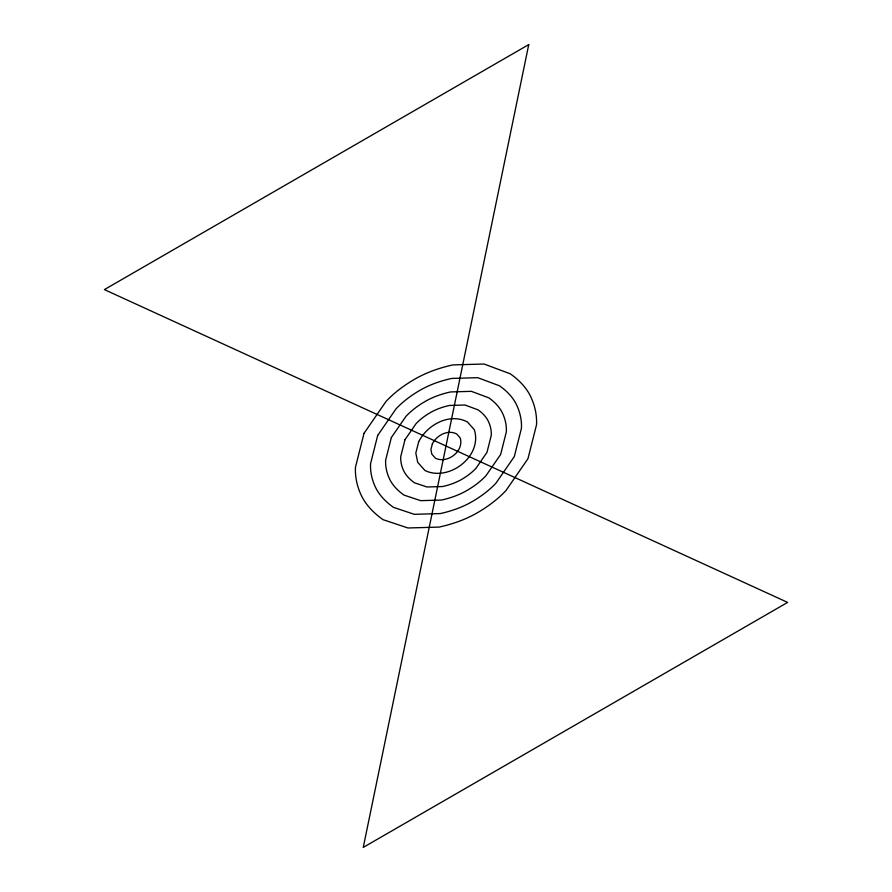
<?xml version="1.0" encoding="UTF-8"?>
<svg xmlns="http://www.w3.org/2000/svg" width="892" height="892" viewBox="0 0 892 892"><rect width="100%" height="100%" fill="white"/><g stroke="black" fill="none" stroke-linecap="round" stroke-linejoin="round"><path stroke-width="1.34" d="M528.744 44.6L363.256 847.4L787.614 602.401L104.386 289.599L528.744 44.6M364.025 433.322L355.462 467.274A167.986 96.983 0 0 0 361.126 495.004A113.886 65.752 0 0 0 383.058 519.668L407.956 527.975L439.065 527.094A107.263 61.927 0 0 0 477.064 512.933A167.986 96.983 0 0 0 505.976 490.555L527.975 458.678L536.538 424.726A167.986 96.983 0 0 0 530.874 396.996A107.263 61.927 0 0 0 510.213 373.77L484.044 364.025L452.935 364.906A107.263 61.927 0 0 0 414.936 379.067A167.986 96.983 0 0 0 386.024 401.445L364.025 433.322M377.684 435.43L370.559 463.728A139.988 80.815 0 0 0 375.276 486.831A94.909 54.791 0 0 0 393.55 507.392L414.289 514.316L440.213 513.58A89.378 51.602 0 0 0 471.89 501.783A139.988 80.815 0 0 0 495.985 483.13L514.316 456.57L521.441 428.272A139.988 80.815 0 0 0 516.724 405.169A89.378 51.602 0 0 0 499.52 385.812L477.711 377.684L451.787 378.42A89.378 51.602 0 0 0 420.11 390.217A139.988 80.815 0 0 0 396.015 408.87L377.684 435.43M391.343 437.548L385.645 460.183A111.991 64.659 0 0 0 389.414 478.67A75.931 43.831 0 0 0 404.043 495.116L420.634 500.657L441.373 500.066A71.505 41.288 0 0 0 466.706 490.622A111.991 64.659 0 0 0 485.984 475.704L500.657 454.452L506.355 431.817A111.991 64.659 0 0 0 502.586 413.33A71.505 41.288 0 0 0 488.816 397.843L471.366 391.343L450.627 391.934A71.505 41.288 0 0 0 425.294 401.378A111.991 64.659 0 0 0 406.016 416.296L391.343 437.548M405.013 439.656L400.731 456.637A83.993 48.491 0 0 0 403.563 470.497A56.943 32.881 0 0 0 414.535 482.828L426.978 486.987L442.532 486.541A53.632 30.964 0 0 0 461.532 479.472A83.993 48.491 0 0 0 475.993 468.278L486.987 452.344L491.269 435.363A83.993 48.491 0 0 0 488.437 421.503A53.632 30.964 0 0 0 478.112 409.885L465.022 405.013L449.468 405.459A53.632 30.964 0 0 0 430.468 412.528A83.993 48.491 0 0 0 416.007 423.722L405.013 439.656M418.671 441.774L415.817 453.091L417.712 462.335L425.016 470.552C449.178 482.026 482.873 456.024 474.288 429.665L467.408 421.927C449.367 412.528 427.179 424.86 418.671 441.774M432.341 443.882L430.914 449.546L431.851 454.162L435.508 458.276C447.594 464.007 464.442 451.017 460.149 437.838L456.704 433.958C447.684 429.264 436.589 435.43 432.341 443.882"/></g></svg>
